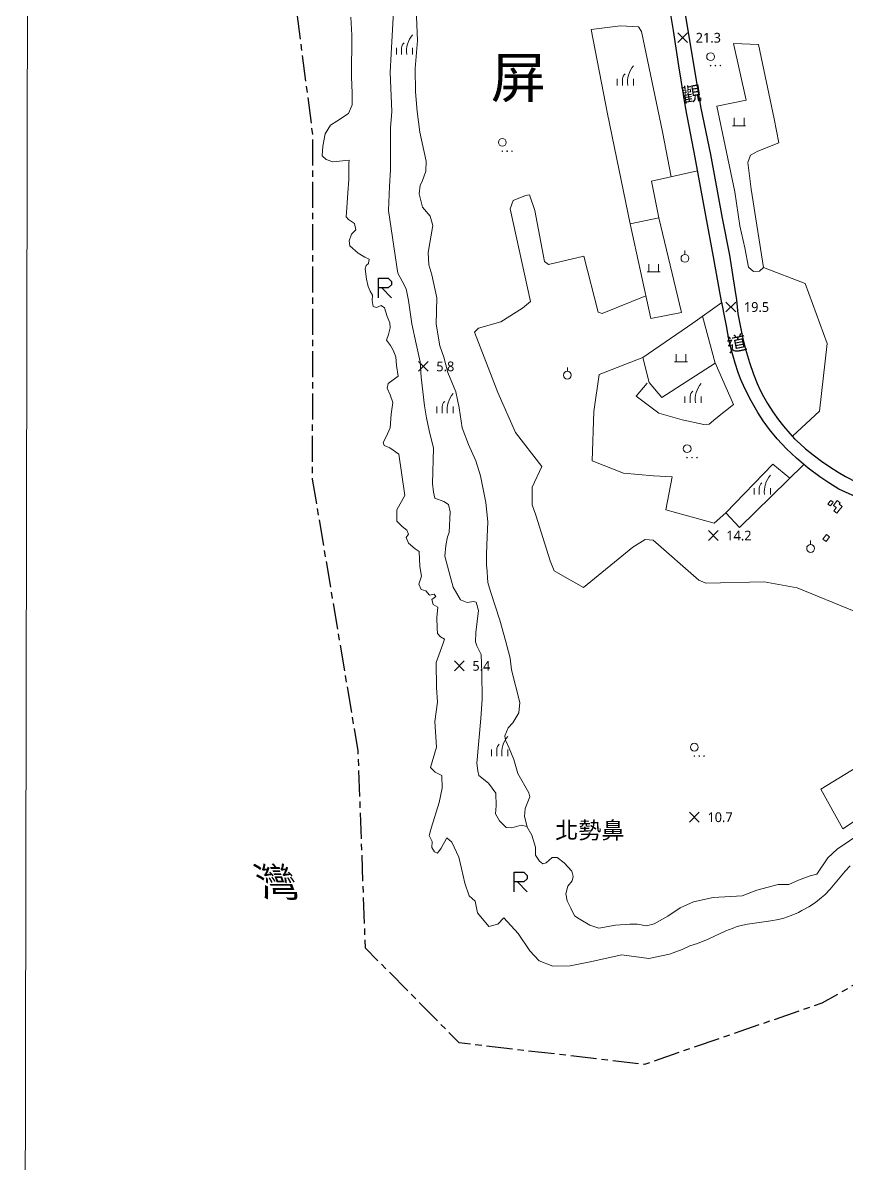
# Model space of a CAD drawing. Extents: x 219840 to 222438, y 2425093 to 2427865.
# Drawn here: x 219840 to 220473, y 2426126 to 2427001 of the extents above; entities that cross this region are included whole.
import ezdxf
from ezdxf.enums import TextEntityAlignment as Align

# ---------------------------------------------------------------- set-up
doc = ezdxf.new("R2010")
doc.units = 0
doc.linetypes.add('103', pattern=[32.5, 20, -3.75, 5, -3.75])
for name, color, linetype, lineweight in [('9030100', 7, 'Continuous', 20), ('9230000', 7, '103', 30), ('9310100', 7, 'Continuous', 20), ('9530200', 5, 'Continuous', 20), ('9710500', 3, 'Continuous', 20), ('9720000', 3, 'Continuous', 20), ('9730200', 3, 'Continuous', 20), ('9730301', 3, 'Continuous', 20)]:
    doc.layers.add(name, color=color, linetype=linetype, lineweight=lineweight)
for name, color, linetype in [('9420001', 1, 'Continuous'), ('9420801', 7, 'Continuous'), ('9540104', 7, 'Continuous'), ('9810200', 7, 'Continuous')]:
    doc.layers.add(name, color=color, linetype=linetype)
doc.layers.add('9790201', color=34, linetype='145', lineweight=20, true_color=0xa55200)
doc.styles.add('LMP', font='Microsoft JhengHei.ttf')
doc.linetypes.add('145', pattern='A,0,-7.5,[10,base.shx,S=1,R=0,X=0,Y=0]', length=7.5)

# ---------------------------------------------------------------- blocks, each defined once
blk = doc.blocks.new('97200')
at = {"linetype": 'Continuous'}
for points in [[(-0.25, 9, 0.201941), (-2.25, 5)], [(6.25, 15, 0.214635), (1.75, 0)]]:
    blk.add_lwpolyline(points, format="xyb", dxfattribs=at)
for points in [[(-6.25, 5), (-6.25, 0)], [(-2.25, 0), (-2.25, 5)], [(6.25, 5), (6.25, 0)]]:
    blk.add_lwpolyline(points, dxfattribs=at)
blk = doc.blocks.new('97132')
at = {"linetype": 'Continuous'}
for points in [[(-3.2, 6.8, 1), (2.8, 6.8, 1)], [(-0.4, 0, 1), (0, 0, 1)], [(3.35, 0, 1), (3.75, 0, 1)], [(7.1, 0, 1), (7.5, 0, 1)]]:
    blk.add_lwpolyline(points, format="xyb", close=True, dxfattribs=at)
blk = doc.blocks.new('97331')
at = {"linetype": 'Continuous'}
blk.add_lwpolyline([(-3, 0, 1), (3, 0, 1)], format="xyb", close=True, dxfattribs=at)
blk.add_lwpolyline([(0, 3), (0, 6)], dxfattribs=at)
blk = doc.blocks.new('98120')
at = {"linetype": 'Continuous'}
for points in [[(-3.75, -3.75), (3.75, 3.75)], [(-3.75, 3.75), (3.75, -3.75)]]:
    blk.add_lwpolyline(points, dxfattribs=at)
blk = doc.blocks.new('95411d')
for points in [[(-5, -7.58), (-5, 7.48), (2.44, 7.48), (4.97, 4.96), (4.97, 2.38), (2.44, 0), (-5, 0)], [(5.07, -7.58), (-2.52, 0)]]:
    blk.add_lwpolyline(points)
blk = doc.blocks.new('97320')
at = {"linetype": 'Continuous'}
for points in [[(-5, 0), (5, 0)], [(-3.75, 0), (-3.75, 6)], [(3.75, 0), (3.75, 6)]]:
    blk.add_lwpolyline(points, dxfattribs=at)

msp = doc.modelspace()

# ---------------------------------------------------------------- linework, layer by layer
at = {"layer": '9230000', "flags": 128}
msp.add_lwpolyline([(221274.04, 2425094.92), (221247.47, 2425130.72), (221242.42, 2425142.38), (221232.73, 2425170.79), (221225.99, 2425179.54), (221195.19, 2425216.75), (221167.03, 2425250.23), (221154.25, 2425274.33), (221130.21, 2425322.67), (221115.04, 2425338.79), (221084.15, 2425377.66), (221050.67, 2425413.24), (221039.46, 2425430.83), (221018.87, 2425470.59), (221009.5, 2425483.7), (220975.66, 2425530.51), (220960.37, 2425567.26), (220952.27, 2425600.36), (220940.23, 2425632.61), (220933.05, 2425666.85), (220931.82, 2425680.36), (220934.49, 2425682.37), (220935.81, 2425683.37), (220941.75, 2425681.76), (220946.38, 2425675.97), (220949.32, 2425666.89), (220953.66, 2425658.42), (220958.59, 2425656.7), (220961.43, 2425659.98), (220961.75, 2425662.97), (220962.01, 2425665.33), (220960.59, 2425673.37), (220963.39, 2425683.9), (220963.72, 2425699.82), (220963.57, 2425717.53), (220959.98, 2425735.41), (220958.61, 2425747.28), (220957.36, 2425789.07), (220960.93, 2425799.98), (220967.72, 2425817.43), (220969.61, 2425822.29), (220975.3, 2425840.56), (220977.7, 2425848.29), (220978.19, 2425866.89), (220975.14, 2425886.8), (220965.69, 2425913.03), (220964.53, 2425922.09), (220966.13, 2425947.3), (220968.77, 2425964.97), (220977.38, 2425992.24), (220985.46, 2426017.75), (220988.72, 2426022.08), (220993.35, 2426028.22), (220997.03, 2426037.72), (220997.04, 2426038.26), (220997.61, 2426053.89), (220997.77, 2426095.67), (221000.86, 2426108.24), (221002.4, 2426130), (221000.03, 2426152.97), (220980.06, 2426181.37), (220950.8, 2426208.87), (220871.43, 2426273.59), (220847.44, 2426286.25), (220822.6, 2426301.47), (220802.49, 2426318.68), (220777.46, 2426329.32), (220758.19, 2426343.45), (220736.32, 2426361.94), (220717.09, 2426368.56), (220697.45, 2426373.14), (220681.68, 2426372.33), (220666.18, 2426371.39), (220606.08, 2426335.39), (220454.04, 2426248.41), (220317.79, 2426201.44), (220175.44, 2426217.89), (220103.35, 2426290.81), (220097.78, 2426442.19), (220062.76, 2426650.69), (220063.03, 2426914.58), (220038.28, 2427106.2), (220085.03, 2427343.91), (220113.63, 2427581.73), (220133.1, 2427806.68), (220141.57, 2427864.8)], dxfattribs=at)
at = {"layer": '9310100', "flags": 128}
for points in [[(220462.64, 2426633.05), (220460.49, 2426630.19), (220460.46, 2426630.21), (220458.61, 2426631.6), (220460.33, 2426633.87), (220460.77, 2426634.46), (220462.64, 2426633.05)], [(220467.29, 2426627), (220465.47, 2426624.61), (220463.13, 2426626.39), (220464.89, 2426628.71), (220465.06, 2426628.93), (220463.88, 2426629.82), (220462.87, 2426630.59), (220465.8, 2426634.44), (220468.11, 2426632.69), (220467.86, 2426632.36), (220467.26, 2426631.56), (220469.28, 2426630.03), (220469.48, 2426629.88), (220469.47, 2426629.87), (220467.29, 2426627)], [(220459.9, 2426606.55), (220457.23, 2426602.87), (220454.8, 2426604.72), (220457.47, 2426608.2), (220459.9, 2426606.55)]]:
    msp.add_lwpolyline(points, close=True, dxfattribs=at)
at = {"layer": '9420001', "flags": 128}
for points in [[(220346.48, 2427023.21), (220350.13, 2427000.14), (220354.41, 2426975.42), (220361.08, 2426935.67), (220368.42, 2426900.07), (220377.42, 2426851.2), (220383.11, 2426822.64), (220387.16, 2426796.29), (220388.32, 2426788.49), (220389.47, 2426777.85), (220393.06, 2426759.75), (220395.2, 2426750.51), (220398.25, 2426740.28), (220401.43, 2426731.36), (220404.36, 2426724.23), (220406.67, 2426719.14), (220409.13, 2426714.22), (220412.19, 2426708.86), (220416.23, 2426702.6), (220420.6, 2426696.46), (220424.42, 2426691.56), (220429.3, 2426685.85), (220433.04, 2426681.84), (220437.23, 2426677.79), (220441.37, 2426674.12), (220447.21, 2426669.37), (220453.67, 2426664.59), (220459.98, 2426660.3), (220466.43, 2426656.19), (220472.12, 2426652.84), (220480.5, 2426648.36)], [(220482.27, 2426636.15), (220467.11, 2426643.17), (220459.22, 2426647.96), (220452.45, 2426652.67), (220443.36, 2426659.25), (220434.36, 2426666.86), (220426.7, 2426674.12), (220419.6, 2426681.72), (220413.77, 2426688.9), (220408.88, 2426695.46), (220404.67, 2426701.94), (220399.69, 2426710.85), (220394.74, 2426720.36), (220391.56, 2426727.72), (220389.56, 2426732.78), (220387.3, 2426739.86), (220384.74, 2426748.76), (220382.66, 2426756.85), (220380.64, 2426768.48), (220379.38, 2426774.96), (220377.37, 2426785.34), (220377.23, 2426786.08), (220376.19, 2426791.43), (220370.75, 2426821.58), (220364.85, 2426853.31), (220356.56, 2426897.7), (220349.52, 2426935.15), (220343.97, 2426968.11), (220339.92, 2426995.19), (220339.37, 2426998.36), (220335.67, 2427021.71)]]:
    msp.add_lwpolyline(points, dxfattribs=at)
at = {"layer": '9530200', "flags": 128}
for points in [[(219840.14, 2425097.53), (219845.41, 2427865.34)], [(220092.22, 2427005.48), (220092.99, 2426991.58), (220092.57, 2426959.68), (220093.23, 2426947.03), (220093.24, 2426941.04), (220093.16, 2426938.23), (220090.33, 2426931.55), (220081.46, 2426925.57), (220076.59, 2426922.63), (220072.43, 2426915.82), (220070.49, 2426906.54), (220070.15, 2426899.11), (220073.12, 2426896.24), (220078.29, 2426894.54), (220090.78, 2426895.64), (220090.62, 2426893.1), (220090.46, 2426880.78), (220089.79, 2426870.56), (220089.02, 2426859.05), (220088.59, 2426852.08), (220090.22, 2426850.19), (220094.95, 2426847.18), (220095.91, 2426842.24), (220092.72, 2426838.8), (220090.83, 2426833.82), (220091.26, 2426830.04), (220097.8, 2426824.19), (220102.87, 2426821.18), (220106.26, 2426819.63), (220105.82, 2426816.38), (220103.93, 2426814.83), (220103.15, 2426812.25), (220104.1, 2426804.42), (220105.48, 2426798.75), (220106.85, 2426795.05), (220108.66, 2426791.95), (220108.58, 2426787.9), (220109.35, 2426783.26), (220111.85, 2426782.71), (220115.46, 2426784.09), (220117.87, 2426782.28), (220120.04, 2426775.74), (220122.1, 2426770.83), (220122.45, 2426767.05), (220121.16, 2426761.97), (220119.52, 2426757.38), (220122.7, 2426753.51), (220124.68, 2426749.9), (220126.75, 2426744.65), (220127.18, 2426738.11), (220128.51, 2426729.76), (220120.84, 2426724.24), (220120.09, 2426720.62), (220122.46, 2426715.41), (220124.3, 2426709.75), (220123.07, 2426700.62), (220122.43, 2426690.25), (220119.14, 2426683.25), (220117.01, 2426678.93), (220117.74, 2426676.61), (220122.07, 2426674.84), (220128.92, 2426669.93), (220131.13, 2426655.78), (220133.71, 2426638.27), (220127.4, 2426627.27), (220127.4, 2426618.63), (220131.63, 2426614.49), (220135.09, 2426611.73), (220136.38, 2426608.44), (220134.66, 2426606.11), (220136.3, 2426601.54), (220141.65, 2426597.39), (220144.59, 2426595.23), (220145.1, 2426583.65), (220146.45, 2426576.38), (220144.37, 2426570.13), (220146.27, 2426565.98), (220149.65, 2426564.94), (220152.5, 2426561.74), (220156.22, 2426562.43), (220157.52, 2426560.7), (220154.41, 2426558.45), (220155.45, 2426554.47), (220158.84, 2426552.4), (220158.22, 2426544.58), (220158.33, 2426536.19), (220158.6, 2426532.39), (220160.93, 2426529.63), (220164.11, 2426527.82), (220162.77, 2426524.07), (220157.77, 2426509.91), (220158.02, 2426490.84), (220158.59, 2426479.55), (220156.66, 2426464.77), (220157.97, 2426445.13), (220153.36, 2426429.33), (220157, 2426425.81), (220161.96, 2426423.21), (220162.22, 2426413.65), (220160.05, 2426402.45), (220154.09, 2426383.69), (220152.33, 2426377.15), (220154.72, 2426372.53), (220154.23, 2426367.95), (220156.29, 2426364.71), (220158.65, 2426363.65), (220161.52, 2426367.46), (220165.93, 2426375.4), (220169.63, 2426372.08), (220175.2, 2426360.49), (220177.05, 2426351.79), (220179.82, 2426340.63), (220182.95, 2426330.91), (220187.7, 2426326.67), (220189.51, 2426317.82), (220198.11, 2426307.26), (220205.02, 2426309), (220209.57, 2426313.95), (220220.69, 2426302.06), (220229.74, 2426288.57), (220236.7, 2426280.94), (220247.41, 2426276.76), (220260.48, 2426277.2), (220275.9, 2426280.16), (220300.17, 2426285.55), (220320.99, 2426282.68), (220336.86, 2426285.99), (220346.55, 2426289.75), (220352.59, 2426292.42), (220358.3, 2426294.28), (220366.54, 2426297.55), (220380.19, 2426303.89), (220385.73, 2426306.13), (220388.2, 2426306.96), (220391.06, 2426307.76), (220396.9, 2426309.01), (220414.77, 2426311.66), (220420.68, 2426312.78), (220424.63, 2426313.79), (220430.34, 2426315.73), (220435.89, 2426318.15), (220438.6, 2426319.52), (220443.88, 2426322.52), (220448.94, 2426325.86), (220453.71, 2426329.55), (220456.13, 2426331.71), (220460.3, 2426336), (220471.9, 2426349.8), (220475.72, 2426353.92)]]:
    msp.add_lwpolyline(points, dxfattribs=at)
at = {"layer": '9790201', "flags": 128}
for points in [[(220660.24, 2426417.45), (220624.84, 2426426.23), (220614.12, 2426428.23), (220593.78, 2426429.64), (220574.44, 2426428.24), (220561.17, 2426425.8), (220556.04, 2426415.59), (220549.97, 2426406.72), (220537.83, 2426403.12), (220520.23, 2426395.28), (220511.91, 2426392.84), (220504.08, 2426389.94), (220493.26, 2426385.34), (220465.77, 2426366.62), (220458.5, 2426359.94), (220450.08, 2426347.43), (220444.92, 2426346.3), (220436.04, 2426343.02), (220428.48, 2426339.68), (220420.5, 2426339.59), (220403.87, 2426335.22), (220392.68, 2426330.77), (220370.35, 2426329.69), (220355.41, 2426326.35), (220345.23, 2426321.59), (220335.63, 2426315.35), (220325.23, 2426309.28), (220319.3, 2426307.73), (220312.4, 2426309.16), (220306.5, 2426309.24), (220295.37, 2426308.46), (220282.72, 2426306.1), (220275.81, 2426308.27), (220267.52, 2426313.21), (220264.04, 2426315.51), (220261.16, 2426321.33), (220258.19, 2426326.93), (220257.27, 2426332.35), (220258.76, 2426338.29), (220262.16, 2426342.26), (220262.8, 2426345.8), (220261.9, 2426349.78), (220256.02, 2426356.08), (220250.54, 2426360.33), (220246.81, 2426360.42), (220242.05, 2426356.09), (220239.5, 2426355.54), (220237.07, 2426357.58), (220233.96, 2426362), (220234.08, 2426368.36), (220231.2, 2426377.44), (220227.41, 2426384), (220223.08, 2426385.25), (220215.83, 2426382.96), (220211.44, 2426383.27), (220206.25, 2426388.44), (220203.23, 2426393.77), (220203.78, 2426399.97), (220203.61, 2426409.61), (220197.9, 2426417.3), (220190.52, 2426423.28), (220189.6, 2426426.73), (220189.03, 2426432.77), (220191.99, 2426466.99), (220193.03, 2426481.82), (220192.81, 2426502.37), (220192.2, 2426516.13), (220188.96, 2426522.8), (220187.99, 2426525.8), (220188.17, 2426533.01), (220190.08, 2426549.97), (220188.44, 2426556.28), (220186.23, 2426556.83), (220181.39, 2426555.97), (220176.33, 2426558.24), (220170.82, 2426567.84), (220168.32, 2426576.3), (220164.41, 2426591.68), (220164.98, 2426599.88), (220166.35, 2426606.46), (220167.72, 2426609.78), (220168.41, 2426625.66), (220167.26, 2426631.37), (220163.57, 2426633.63), (220156.72, 2426636.24), (220155.53, 2426640.78), (220154.77, 2426647.56), (220155.52, 2426674.71), (220152.18, 2426688.05), (220150.16, 2426697.79), (220148.79, 2426707.08), (220146.11, 2426729.14), (220145.29, 2426740.93), (220142.23, 2426754.71), (220138.91, 2426770), (220136.39, 2426787.84), (220134.54, 2426796.8), (220131.66, 2426802.82), (220128.35, 2426808.88), (220127.14, 2426815.64), (220121.12, 2426857.16), (220121.76, 2426875.47), (220122.67, 2426888.28), (220122.6, 2426920.6), (220123.64, 2426932.96), (220122.46, 2426962.91), (220123.09, 2426977.35), (220124.79, 2427009.74), (220127.15, 2427029.58), (220126.36, 2427033.28), (220126.48, 2427038.25), (220128.61, 2427063.7), (220133.02, 2427069.11), (220134.3, 2427094.97), (220134.63, 2427106.82), (220134.28, 2427119.12), (220136.44, 2427129.77), (220141.78, 2427139.76), (220145.07, 2427154.2), (220146.15, 2427158.98), (220153.72, 2427207.79), (220162.25, 2427250.48), (220165.44, 2427259.86), (220167.39, 2427268.23), (220167.15, 2427283.09), (220167.43, 2427294.23), (220170.82, 2427307.83), (220175.6, 2427322.53), (220183.18, 2427344.65), (220187.08, 2427354.4), (220190.52, 2427366.3), (220191.85, 2427376.35), (220192.09, 2427382.47), (220194.4, 2427407.99), (220196.08, 2427420.94), (220198.6, 2427430.71), (220200.68, 2427440.08), (220207.56, 2427457.12), (220210.9, 2427461.39), (220214.03, 2427466.11), (220215.42, 2427472.35), (220215, 2427479.91), (220217.65, 2427490.79), (220220.48, 2427496.17), (220219.26, 2427499.18), (220216.16, 2427501.24), (220213.15, 2427504.24), (220212.1, 2427509.22), (220213.61, 2427528.88), (220217.61, 2427544.61), (220217.04, 2427549.51), (220218.85, 2427560.19), (220223.44, 2427570.77), (220223.9, 2427577.29), (220225.27, 2427583.63), (220224.29, 2427591.61), (220223.53, 2427603.05), (220226.64, 2427611.52), (220231.22, 2427620.44), (220233.39, 2427622.75), (220234.76, 2427625.21), (220236.08, 2427628.76), (220236.07, 2427632.26), (220234.65, 2427636.72), (220234.04, 2427643.5), (220237.71, 2427652.94), (220238.32, 2427660.13), (220243, 2427670.24), (220248.26, 2427674.1), (220250.66, 2427677.66), (220251.85, 2427686.07), (220249.69, 2427692.21), (220249.6, 2427700.01), (220248.01, 2427707.04), (220246.84, 2427710.06), (220246.44, 2427714.72), (220247.7, 2427718.65), (220251.74, 2427722.11), (220253.72, 2427725.99), (220254.25, 2427732.59), (220251.63, 2427737.22), (220250.6, 2427741.42), (220251.97, 2427750.13), (220251.63, 2427763.74), (220256.46, 2427780.09), (220261.31, 2427792.3), (220268.5, 2427808.53), (220271.75, 2427813.16), (220274.19, 2427834.35), (220275.24, 2427842.41), (220272.66, 2427846.38), (220271.43, 2427851.56), (220271.04, 2427855.21), (220270.43, 2427864.56)], [(220178.78, 2427331.83), (220181.1, 2427330.53), (220183.09, 2427328.4), (220184.29, 2427325.22), (220184.42, 2427321.78), (220182.03, 2427311.43), (220179.64, 2427301.89), (220177.75, 2427288.5), (220176.77, 2427271.5), (220175.65, 2427261.88), (220170.87, 2427248.21), (220164.55, 2427212.39), (220164.05, 2427203.53), (220165.77, 2427199.28), (220165.63, 2427191.78), (220160.56, 2427168.45), (220160.25, 2427162.26), (220161.56, 2427156.95), (220162.81, 2427154.57), (220155.42, 2427125.84), (220149.26, 2427087.3), (220146.1, 2427048.16), (220147.32, 2427039.18), (220146.78, 2427027.26), (220142.57, 2427005.68), (220143.26, 2426987.57), (220141.58, 2426966.08), (220141.83, 2426948.06), (220143.15, 2426933.1), (220145.08, 2426917.22), (220150.02, 2426894.89), (220149.81, 2426887.2), (220146.98, 2426879.4), (220145.28, 2426876.5), (220144.63, 2426869.97), (220147.2, 2426859.61), (220153.13, 2426852.61), (220155.13, 2426845.66), (220151.56, 2426824.7), (220151.99, 2426815.26), (220154.34, 2426807.74), (220158.2, 2426790.04), (220157.73, 2426769.85), (220160.41, 2426753.24), (220163.54, 2426744.41), (220166.51, 2426732.77), (220172.84, 2426717.78), (220175.36, 2426705.65), (220177.68, 2426690.25), (220182.62, 2426677.51), (220188.19, 2426664.87), (220191.61, 2426653.29), (220195.89, 2426632.74), (220197.39, 2426617.97), (220196.75, 2426606.62), (220196.32, 2426593.34), (220196.32, 2426583.92), (220196.54, 2426583.28), (220197.39, 2426571.5), (220199.33, 2426564.53), (220206.61, 2426542.47), (220210.94, 2426526.98), (220214.43, 2426513.43), (220215.59, 2426504.4)], [(220306.62, 2426846.93), (220289.28, 2426931.29), (220276.65, 2426995.93), (220299.32, 2426998.78), (220313.04, 2426998.07), (220315.51, 2426994.47), (220331.48, 2426917.36), (220338.23, 2426882.89)], [(220323.14, 2426879.46), (220358.47, 2426887.49)], [(220328.66, 2426851.45), (220323.14, 2426879.46)], [(220318.72, 2426791.5), (220285.14, 2426778.05), (220282, 2426779), (220271.15, 2426822.11), (220244.08, 2426815.6), (220240.96, 2426817.88), (220233.38, 2426857), (220229.46, 2426869.03), (220226.25, 2426868.52), (220216.77, 2426864.77), (220214.41, 2426858.43), (220230.22, 2426787.32), (220224.08, 2426781.98), (220207.44, 2426771.62), (220190.08, 2426766.68), (220187.18, 2426763.71), (220205.16, 2426717.27), (220218.59, 2426686.6), (220238.9, 2426660.47), (220231.32, 2426644.64), (220231.29, 2426631.19), (220234.29, 2426623.09), (220245.33, 2426587.97), (220248.2, 2426580.46), (220255.09, 2426576.55), (220270.91, 2426567.59), (220308.73, 2426598.6), (220318.09, 2426604.55), (220324.39, 2426603.99), (220359.32, 2426573.3), (220364.9, 2426570.93), (220409.57, 2426572.02), (220435.06, 2426567.24), (220478.81, 2426549.46), (220529.33, 2426596.81), (220530.99, 2426599.66), (220538.4, 2426618.01)], [(220409.1, 2426813.32), (220441.13, 2426801.09), (220458.03, 2426755.07), (220452.06, 2426703.09), (220431.29, 2426683.71)], [(220377.16, 2426786.43), (220354.81, 2426770.66), (220316.36, 2426744.22), (220282.76, 2426731.12), (220278.75, 2426702.77), (220277.41, 2426664.79), (220301.64, 2426655.5), (220324.58, 2426653.35), (220338.88, 2426652.59), (220334.1, 2426627.36), (220371.27, 2426616.99), (220380.12, 2426625.01), (220390.61, 2426613.77), (220440.13, 2426661.98)], [(220316.52, 2426744.32), (220321.29, 2426725), (220331.01, 2426713.53), (220371.96, 2426739.86), (220362.21, 2426775.88)], [(220319.82, 2426724.55), (220311.38, 2426714.56), (220328.72, 2426701.51), (220346.53, 2426696.28), (220363.16, 2426692.65), (220367.44, 2426693.01), (220372.52, 2426697.46), (220386.03, 2426708.14), (220371.88, 2426740.16)], [(220380.12, 2426625.01), (220416.24, 2426662.24)], [(220416.24, 2426662.24), (220429.29, 2426651.43)], [(220215.59, 2426504.4), (220221.84, 2426479.35), (220221.12, 2426471.41), (220216.48, 2426463.79), (220213.02, 2426459.76), (220210.42, 2426453.66), (220211.01, 2426450.32), (220213.72, 2426444.35), (220217.35, 2426435.43), (220220.34, 2426424.75), (220228.93, 2426409.85), (220229.52, 2426406.9), (220226.08, 2426397.97), (220225.65, 2426391.71), (220227.56, 2426383.73)], [(220555.76, 2426415.18), (220542.48, 2426417.74), (220512.59, 2426408.35), (220489.6, 2426395.1), (220469.99, 2426382.35), (220453.15, 2426412.64), (220499.23, 2426440.96), (220558.74, 2426473.09)]]:
    msp.add_lwpolyline(points, dxfattribs=at)
for points in [[(220409.1, 2426813.32), (220399.67, 2426873.44), (220397.15, 2426893.99), (220399.01, 2426899.43), (220404.85, 2426902.71), (220420.88, 2426909.11), (220417.23, 2426927.44), (220405.32, 2426984.58), (220386.03, 2426985.37), (220395.68, 2426941.68), (220373.16, 2426937.17), (220387.18, 2426871.45), (220390.81, 2426845.18), (220394.79, 2426828.33), (220397.59, 2426813.5), (220401.48, 2426810.1), (220406.14, 2426810.56)], [(220346.2, 2426778.82), (220322.52, 2426774.07), (220306.62, 2426846.93), (220328.66, 2426851.45)]]:
    msp.add_lwpolyline(points, close=True, dxfattribs=at)

# ---------------------------------------------------------------- block references
at = {"layer": '9540104'}
for p in [(220118.34, 2426797.6), (220222.56, 2426341.52)]:
    msp.add_blockref('95411d', p, dxfattribs=at)
at = {"layer": '9710500'}
for p in [(220368.67, 2426968.34), (220208.67, 2426902.58), (220350.63, 2426667.38), (220356.19, 2426438.17)]:
    msp.add_blockref('97132', p, dxfattribs=at)
at = {"layer": '9720000'}
for p in [(220133.33, 2426976.87), (220303.03, 2426953.09), (220164.47, 2426701.53), (220355.01, 2426709.29), (220408.15, 2426638.91), (220206.44, 2426438.22)]:
    msp.add_blockref('97200', p, dxfattribs=at)
at = {"layer": '9730200'}
for p in [(220390.41, 2426922.18), (220324.82, 2426809.89), (220345.66, 2426740.88)]:
    msp.add_blockref('97320', p, dxfattribs=at)
at = {"layer": '9730301'}
for p in [(220348.75, 2426820.34), (220258.47, 2426730.64), (220445.28, 2426597.57)]:
    msp.add_blockref('97331', p, dxfattribs=at)
at = {"layer": '9810200'}
for p in [(220347.05, 2426989.7, 21.26), (220384.05, 2426782.96, 19.49), (220147.8, 2426737.35, 5.77), (220370.53, 2426607.51, 14.22), (220175.5, 2426507.45, 5.37), (220356.06, 2426391.23, 10.67)]:
    msp.add_blockref('98120', p, dxfattribs=at)

# ---------------------------------------------------------------- texts
at = {"layer": '9030100', "style": 'LMP'}
msp.add_text('北勢鼻', height=13, dxfattribs=at).set_placement((220275.75, 2426381.53), align=Align.MIDDLE)
at = {"layer": '9230000', "style": 'LMP'}
msp.add_text('屏', height=31, dxfattribs=at).set_placement((220220.89, 2426958.71), align=Align.MIDDLE)
at = {"layer": '9420801', "style": 'LMP'}
for s, rotation, p in [('觀', 8.76261, (220353.84, 2426946.51)), ('道', 11.3519, (220388.58, 2426755.03))]:
    msp.add_text(s, height=11, rotation=rotation, dxfattribs=at).set_placement(p, align=Align.MIDDLE_CENTER)
at = {"layer": '9530200', "style": 'LMP', "oblique": 340}
msp.add_text('灣', height=22.5, dxfattribs=at).set_placement((220039.3, 2426341.81), align=Align.MIDDLE)
at = {"layer": '9810200', "style": 'LMP'}
for s, p in [('21.3', (220357.05, 2426989.7, 21.26)), ('19.5', (220394.05, 2426782.96, 19.49)), ('5.8', (220157.8, 2426737.35, 5.77)), ('14.2', (220380.53, 2426607.51, 14.22)), ('5.4', (220185.5, 2426507.45, 5.37)), ('10.7', (220366.06, 2426391.23, 10.67))]:
    msp.add_text(s, height=7.5, dxfattribs=at).set_placement(p, align=Align.MIDDLE_LEFT)

doc.saveas('drawing.dxf')
